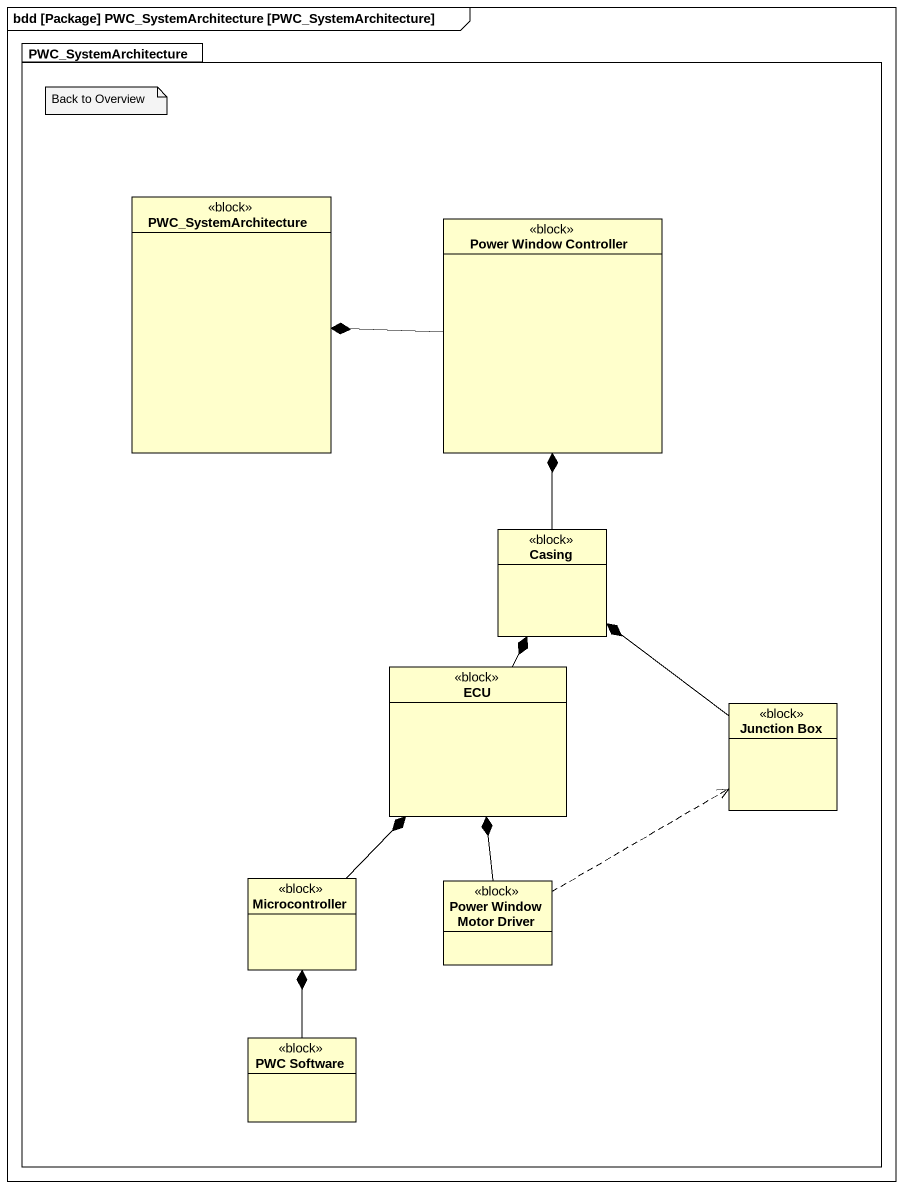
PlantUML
@startuml
mainframe bdd [Package] PWC_SystemArchitecture [PWC_SystemArchitecture]
hide circle
hide empty members
package PWC_SystemArchitecture {
  class "PWC_SystemArchitecture" as PWC_SystemArchitecture_2 <<block>>
  class "Power Window Controller" as Power_Window_Controller <<block>>
  class Casing <<block>>
  class ECU <<block>>
  class "Junction Box" as Junction_Box <<block>>
  class Microcontroller <<block>>
  class "Power Window Motor Driver" as Power_Window_Motor_Driver <<block>>
  class "PWC Software" as PWC_Software <<block>>
}
Power_Window_Controller -left-* PWC_SystemArchitecture_2
Casing -up-* Power_Window_Controller
ECU -up-* Casing
Junction_Box -up-* Casing
Microcontroller -up-* ECU
Power_Window_Motor_Driver -up-* ECU
Power_Window_Motor_Driver .right.> Junction_Box
PWC_Software -up-* Microcontroller
note as N1
  Back to Overview
end note
@enduml
